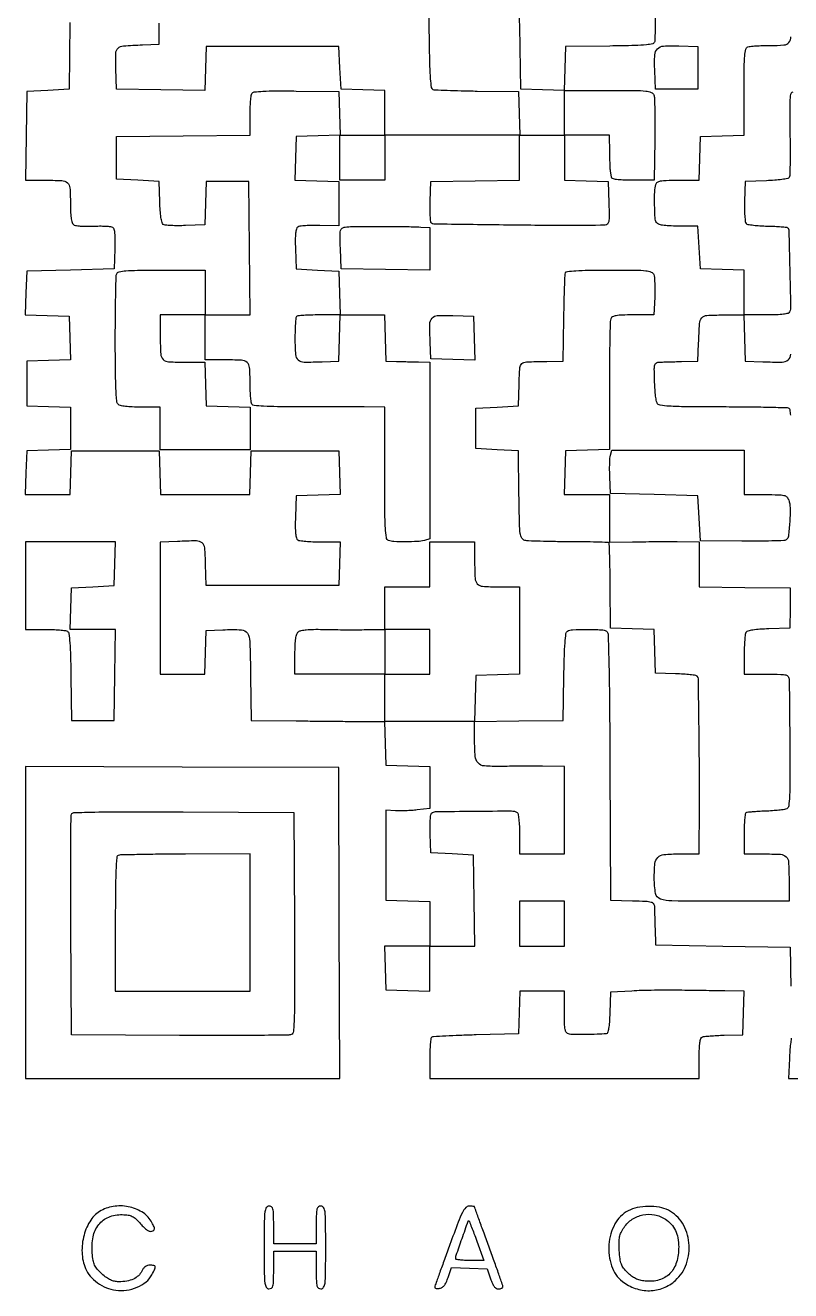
# Model space of a CAD drawing. Extents: x 156 to 936, y 100 to 969.
# Drawn here: x 156 to 480, y 100 to 636 of the extents above; entities that cross this region are included whole.
import ezdxf

# ---------------------------------------------------------------- set-up
doc = ezdxf.new("R2010")
doc.units = 0

msp = doc.modelspace()

# ---------------------------------------------------------------- linework, layer by layer
for points in [[(326.5, 645.5), (326.772714, 627.209899, 0.003339), (326.964836, 618.31189, 0.013309), (327.264211, 612.862658, 0.013299), (327.655359, 609.258263, 0.273987), (328.306187, 608.436, 0.080729), (329.268392, 608.235637, 0.001575), (334.32739, 608.0279, 0.003741), (340.248728, 607.847794, 0.002495), (347.033473, 607.7261), (364.5, 607.5), (364.787526, 598.25), (365.075052, 589), (374.537526, 589), (384, 589), (384, 598.462474), (384, 607.924948), (374.75, 608.212474), (365.5, 608.5), (365.2739, 625.966527, 0.002495), (365.152206, 632.751272, 0.003741), (364.9721, 638.67261, 0.001575)], [(422.295306, 640.853442, -0.002713), (422.319809, 634.899039, -0.001344), (422.299595, 629.843629, -0.046922), (422.180876, 628.66587, -0.286538), (421.330668, 627.757542, -0.04026), (418.687749, 627.277058, -0.018866), (413.813317, 626.97626, -0.002339), (403.180876, 626.771811), (384.5, 626.5), (384.212474, 617.25), (383.924948, 608), (402.494698, 608, -0.001967), (413.954321, 607.954916, -0.022966), (418.421938, 607.714358, -0.068089), (420.702832, 607.1666, -0.213936), (421.782224, 606.070289, -0.080216), (422.057144, 604.68574, -0.003427), (422.202323, 599.693033, -0.005796), (422.265466, 593.750373, -0.004087), (422.204406, 587.070289), (421.908812, 570), (412.954406, 570, -0.007472), (408.727704, 570.063164, -0.026774), (406.037364, 570.288119, -0.040042), (404.367638, 570.656246, -0.30434), (403.88465, 571.25, 0.009119), (403.823595, 571.801517, 0.006205), (403.734936, 572.426563, 0.006254), (403.634316, 573.02778, 0.012489), (403.536965, 573.5, -0.043039), (403.438799, 574.185384, -0.002411), (403.328135, 576.335938, -0.003697), (403.227582, 578.900014, -0.002699), (403.152314, 581.75), (403, 589), (393.5, 589), (384, 589), (384, 579.537526), (384, 570.075052), (393.25, 569.787526), (402.5, 569.5), (402.787526, 560.25, -0.004532), (402.907186, 554.814063, -0.043282), (402.73675, 552.501484, -0.138806), (402.224445, 551.40168, -0.212223), (401.287526, 550.959705, -0.00684), (384.623587, 550.812087, -0.001859), (358.27704, 551.037103, -0.00016), (328.814189, 551.407728, -0.195562), (327.738599, 551.861401, -0.174442), (327.423935, 552.529807, -0.009266), (327.242318, 554.913307, -0.013648), (327.154677, 557.812091, -0.009442), (327.207021, 561.092979), (327.5, 569.5), (346.25, 569.772065), (365, 570.044131), (365, 579.522065), (365, 589), (336.5, 589), (308, 589), (308, 579.5), (308, 570), (298.5, 570), (289, 570), (289, 579.537526), (289, 589.075052), (279.75, 588.787526), (270.5, 588.5), (270.212977, 579.288016), (269.925954, 570.076031), (279.212977, 569.788016), (288.5, 569.5), (288.5, 560.095459), (288.5, 550.690918), (280.5, 550.86316, 0.010182), (277.341681, 550.866835, 0.013491), (274.470153, 550.734133, 0.010831), (272.102809, 550.508981, 0.117243), (271.206902, 550.182048, 0.183151), (270.611628, 549.357301, 0.038873), (270.279608, 547.585001, 0.027005), (270.136336, 544.909049, 0.008578), (270.206902, 540.914347), (270.5, 532.5), (279.5, 532), (288.5, 531.5), (288.787526, 522.25), (289.075052, 513), (298.501314, 513), (307.927576, 513), (308.213788, 503.25), (308.5, 493.5), (313, 493.366274, 0.00043), (315.065665, 493.306666, 0.000242), (317.573438, 493.237674, 0.000241), (320.104954, 493.170478, 0.000395), (322.25, 493.116274), (327, 493), (327, 455.616631), (327, 418.233263), (324.75, 417.630286, -0.052589), (321.80014, 417.164051, -0.012536), (316.826521, 417.031691, -0.010886), (311.875983, 417.131877, -0.081279), (309.581787, 417.606989, -0.273), (308.66906, 418.7558, -0.020733), (308.269618, 422.864913, -0.01238), (308.047441, 430.102837, -0.001482), (308, 446.106989), (308, 474), (299.25, 474.091325, 0.001631), (294.64293, 474.124384, 0.000466), (287.496075, 474.145701, 0.000469), (279.430725, 474.154678, 0.000498), (271.523871, 474.148192, -0.003378), (262.54563, 474.192546, -0.011738), (256.745732, 474.396616, -0.010316), (252.751539, 474.713927, -0.230081), (251.789184, 475.306867, -0.112619), (251.489568, 476.148476, -0.008755), (251.248954, 478.541527, -0.011605), (251.076492, 481.437059, -0.0086), (251.015313, 484.643011, 0.01753), (250.787688, 490.802831, 0.202261), (249.712752, 492.91308, 0.165682), (247.344571, 493.837465, 0.010942), (239.918213, 494), (232, 494), (232, 503.5), (232, 513), (222.5, 513), (213, 513), (213, 503.606989, 0.013266), (213.189848, 496.452643, 0.190384), (214.229778, 494.181087, 0.181411), (216.563142, 493.177219, 0.011843), (224.044262, 493), (231.924948, 493), (232.212474, 483.75), (232.5, 474.5), (241.75, 474.212474), (251, 473.924948), (251, 464.962474), (251, 456), (232, 456), (213, 456), (213, 465), (213, 474), (204.7, 474, -0.011084), (201.171507, 474.07823, -0.020332), (198.306878, 474.322289, -0.021091), (196.139671, 474.689458, -0.144849), (195.2, 475.2, -0.180522), (194.592074, 476.531867, -0.006817), (194.272885, 482.089243, -0.008551), (194.059747, 490.088715, -0.002384), (194, 502.618213, -0.002127), (194.043222, 512.779019, -0.003249), (194.175485, 521.592131, -0.001162), (194.35635, 529.180954, -0.08527), (194.597395, 530.393213, -0.251592), (195.587946, 531.247094, -0.034195), (198.388782, 531.670735, -0.017926), (203.346015, 531.898456, -0.002514), (213.597395, 531.95), (232, 531.95), (232, 522.475), (232, 513), (241.515573, 513), (251.031147, 513), (250.765573, 541.25), (250.5, 569.5), (241.5, 569.5), (232.5, 569.5), (232.213467, 560.325), (231.926933, 551.15), (223.713467, 550.80574, -0.010263), (220.479129, 550.736632, -0.013889), (217.556564, 550.815378, -0.010836), (215.150423, 550.999526, -0.13053), (214.287602, 551.321978, -0.181252), (213.755229, 552.108646, -0.020014), (213.323745, 554.278278, -0.020292), (212.985813, 557.185689, -0.010483), (212.787602, 560.841238), (212.5, 569.5), (203.5, 570), (194.5, 570.5), (194.5, 579.5), (194.5, 588.5), (222.75, 588.765573), (251, 589.031147), (251.015313, 597.265573, -0.008758), (251.078169, 600.509201, -0.011772), (251.255659, 603.442468, -0.008974), (251.503543, 605.866023, -0.111978), (251.812009, 606.730064, -0.228051), (252.801929, 607.34579, -0.01367), (256.398754, 607.636558, -0.013149), (261.80929, 607.78284, -0.003387), (270.546696, 607.730064), (288.5, 607.5), (288.787526, 598.25), (289.075052, 589), (298.537526, 589), (308, 589), (308, 598.462474), (308, 607.924948), (298.75, 608.212474), (289.5, 608.5), (289, 617.5), (288.5, 626.5), (260.5, 626.5), (232.5, 626.5), (232.212184, 617.228074), (231.924368, 607.956148), (213.212184, 608.228074), (194.5, 608.5), (194.211486, 617.221282, -0.014846), (194.189376, 623.761311, -0.207486), (195.160535, 625.84864, -0.165246), (197.45013, 626.812948, -0.008693), (205.5, 627.245668), (212.5, 627.5), (212.5, 636.5)], [(174.765573, 636.75), (174.5, 608.5), (165.5, 608), (156.5, 607.5), (156.227935, 588.75), (155.955869, 570), (163.896147, 570, -0.010956), (171.352697, 569.83659, -0.167307), (173.717669, 568.904676, -0.201626), (174.786799, 566.778775, -0.017015), (175, 560.515456, 0.01031), (175.075426, 556.857907, 0.023186), (175.318147, 554.094243, 0.027006), (175.695729, 552.109144, 0.164441), (176.25, 551.240448, 0.133726), (177.111163, 550.865106, 0.015951), (179.196583, 550.62791, 0.018112), (181.743777, 550.51287, 0.013952), (184.525603, 550.565705, -0.01105), (187.308749, 550.634726, -0.014337), (189.859761, 550.568445, -0.012011), (191.96576, 550.402424, -0.113201), (192.818701, 550.112049, -0.193177), (193.398862, 549.32558, -0.037109), (193.721926, 547.547486, -0.026484), (193.862737, 544.87243, -0.008614), (193.793098, 540.914347), (193.5, 532.5), (175, 532), (156.5, 531.5), (156.212977, 522.288016), (155.925954, 513.076031), (165.212977, 512.788016), (174.5, 512.5), (174.787023, 503.288016), (175.074046, 494.076031), (165.787023, 493.788016), (156.5, 493.5), (156.5, 484), (156.5, 474.5), (165.75, 474.212474), (175, 473.924948), (175, 465), (175, 456.075052), (165.75, 455.787526), (156.5, 455.5), (156.212474, 446.25), (155.924948, 437), (165.424948, 437), (174.924948, 437), (175.212474, 446.25), (175.5, 455.5), (194, 455.5), (212.5, 455.5), (212.787526, 446.25), (213.075052, 437), (232, 437), (250.924948, 437), (251.212474, 446.25), (251.5, 455.5), (270, 455.5), (288.5, 455.5), (288.787023, 446.288016), (289.074046, 437.076031), (279.787023, 436.788016), (270.5, 436.5), (270.208654, 427.58457, 0.007874), (270.136581, 423.325344, 0.025891), (270.278743, 420.518036, 0.03736), (270.608404, 418.675579, 0.190691), (271.208654, 417.849883, 0.110589), (272.107413, 417.52683, 0.009469), (274.555128, 417.266784, 0.012148), (277.519159, 417.080958, 0.009118), (280.787526, 417.015313), (289.075052, 417), (288.787526, 407.75), (288.5, 398.5), (260.5, 398.5), (232.5, 398.5), (232.213926, 407.640319, 0.01399), (231.8069, 414.500116, 0.205492), (230.688048, 416.584758, 0.172296), (228.31466, 417.402029, 0.009277), (220.25, 417.174833), (213, 416.835882), (213, 388.917941), (213, 361), (222.462474, 361), (231.924948, 361), (232.212474, 370.25), (232.5, 379.5), (239.479083, 379.800912, -0.020449), (247.375868, 379.818265, -0.253026), (249.874462, 378.339682, -0.128108), (250.893739, 374.873171, -0.004158), (251.227984, 360.236474), (251.5, 341.5), (270.5, 341.280494, 0.00035), (278.449913, 341.194222, 0.000322), (286.624914, 341.11651, 0.000322), (293.914544, 341.056605, 0.001066), (298.712474, 341.030494), (307.924948, 341), (308.212474, 331.75), (308.5, 322.5), (317.75, 322.212474), (327, 321.924948), (327, 313.034431), (327, 304.143913), (321.75, 303.587224, -0.01032), (319.447713, 303.391054, -0.007392), (316.867188, 303.263016, -0.007469), (314.404672, 303.214117, -0.015885), (312.5, 303.265268), (308.5, 303.5), (308.5, 284.5), (308.5, 265.5), (317.75, 265.212474), (327, 264.924948), (327, 255.462474), (327, 246), (317.462474, 246), (307.924948, 246), (308.212474, 236.75), (308.5, 227.5), (317.75, 227.212474), (327, 226.924948), (327, 236.462474), (327, 246), (336.521593, 246), (346.043186, 246), (345.771593, 265.25), (345.5, 284.5), (336.5, 285), (327.5, 285.5), (327.205143, 293.405143, -0.010499), (327.154802, 296.496221, -0.014947), (327.249823, 299.241073, -0.010865), (327.444045, 301.488039, -0.171), (327.771301, 302.171301, -0.195023), (329.453107, 302.882727, -0.001301), (345.650646, 303.083144, -0.001684), (361.621109, 303.185404, -0.140058), (363.95974, 302.524882, -0.21576), (364.379232, 301.901354, -0.013299), (364.700149, 299.634201, -0.017472), (364.92628, 296.78066, -0.011036), (365, 293.440983), (365, 285), (374.5, 285), (384, 285), (384, 303.5), (384, 322), (374.75, 322.066053, 0.001612), (370.578345, 322.082391, 0.000992), (365.666442, 322.07605, 0.000994), (360.808344, 322.050481, 0.001779), (356.816612, 322.007329, -0.021835), (350.138895, 322.203001, -0.186857), (347.484929, 323.46026, -0.173209), (346.261953, 326.229145, -0.018228), (346, 333.412193), (346, 340.955869), (364.75, 341.227935), (383.5, 341.5), (383.773353, 359.955416, -0.003561), (383.964479, 368.668275, -0.012194), (384.267063, 374.324934, -0.01105), (384.657029, 378.214502, -0.224357), (385.273353, 379.190103, -0.13302), (387.356006, 379.837708, -0.009387), (393.506211, 379.949732, -0.0094), (399.655666, 379.830664, -0.132684), (401.741586, 379.180871, -0.247526), (402.434987, 377.968938, -0.002047), (402.776578, 366.697023, -0.004467), (403.057771, 350.415055, -0.000939), (403.241586, 321.946183), (403.5, 265.5), (412.75, 265.212474, -0.004264), (418.52062, 264.983824, -0.0536), (420.673065, 264.646992, -0.178504), (421.657551, 263.950658, -0.144638), (422.060483, 262.712474, -0.000042), (422.095045, 261.444269, -0.000008), (422.15887, 259.093664, -0.000008), (422.233491, 256.342202, -0.000008), (422.310483, 253.5), (422.5, 246.5), (451, 246), (479.5, 245.5), (479.606566, 237.5, 0.001465), (479.657842, 234.344678, 0.00196), (479.723962, 231.482812, 0.001358), (479.795341, 229.083192, 0.020451)], [(479.734714, 470.55536, 0.00974), (479.455302, 472.890552, 0.223267), (479.096899, 473.440113, 0.132844), (478.331405, 473.668073, 0.000708), (470.498711, 473.855101, 0.003043), (461.5478, 474.001648, 0.001918), (451.094659, 474.069057, -0.001466), (435.174482, 474.157328, -0.013536), (428.282309, 474.402426, -0.02668), (424.473134, 474.846148, -0.24064), (423.169643, 475.819927, -0.07673), (422.834576, 476.888993, -0.009806), (422.519267, 479.283041, -0.011288), (422.263266, 482.159489, -0.009181), (422.115341, 485.25, -0.004798), (422.017267, 490.185275, -0.067682), (422.237223, 491.937386, -0.216426), (422.894302, 492.739516, -0.108418), (424.193458, 493.060483, 0.000134), (425.503102, 493.095177, 0.000026), (427.878703, 493.15887, 0.000027), (430.650904, 493.233491, 0.000025), (433.5, 493.310483), (440.5, 493.5), (440.75303, 501, -0.008402), (441.176069, 509.365335, -0.161469), (442.147153, 511.744619, -0.203902), (444.278201, 512.802642, -0.014636), (451.019052, 513), (460, 513), (460, 522.462474), (460, 531.924948), (450.75, 532.212474), (441.5, 532.5), (441, 541.5), (440.5, 550.5), (432.162638, 550.582337, -0.009056), (428.184148, 550.693712, -0.02866), (425.534225, 550.9687, -0.042455), (423.792583, 551.405195, -0.173407), (422.953547, 552.075163, -0.125415), (422.354006, 553.985884, -0.00898), (422.149121, 559.587117, -0.012333), (422.182765, 565.136842, -0.059602), (422.652607, 568.25, -0.183829), (423.320704, 569.161609, -0.097872), (424.638217, 569.687264, -0.040236), (427.071218, 569.941385, -0.00591), (432.029862, 570), (440.924948, 570), (441.212474, 579.25), (441.5, 588.5), (450.75, 588.787526), (460, 589.075052), (460, 607.430537, -0.002478), (460.051095, 617.738583, -0.01833), (460.279811, 622.646395, -0.036362), (460.711703, 625.393938, -0.248902), (461.581787, 626.393011, -0.068141), (462.596658, 626.630995, -0.007433), (464.993472, 626.821697, -0.00899), (467.867924, 626.955608, -0.007144), (470.974799, 627, 0.018983), (476.873122, 627.224011, 0.20568), (478.938415, 628.30349, 0.161531), (479.841272, 630.679234, 0.01072)], [(480.584889, 607.231487, 0.250453), (479.623752, 606.25, 0.06563), (479.430269, 604.995635, 0.002501), (479.349933, 600.261457, 0.004453), (479.332758, 594.646662, 0.003119), (479.409211, 588.320918, -0.003775), (479.476809, 582.046005, -0.005735), (479.431822, 576.592225, -0.002374), (479.317985, 571.940329, -0.131846), (479.069847, 571.113015, -0.212629), (478.454489, 570.693646, -0.010623), (475.986725, 570.300608, -0.015553), (472.949052, 569.978655, -0.010482), (469.467001, 569.792098), (460.5, 569.5), (460.207021, 561.092979, 0.011079), (460.16529, 557.801898, 0.015623), (460.284705, 554.87092, 0.011752), (460.513978, 552.476583, 0.168166), (460.882894, 551.717106, 0.154975), (461.632635, 551.328786, 0.011749), (463.920574, 550.990259, 0.015302), (466.72393, 550.729362, 0.011026), (469.863414, 550.603253, -0.006178), (472.972744, 550.508537, -0.009292), (475.680399, 550.342101, -0.004763), (477.949524, 550.13847, -0.173297), (478.415492, 549.917841, -0.192216), (478.921082, 548.740432, -0.000621), (479.32086, 532.464006, -0.00114), (479.653451, 516.654631, -0.093325), (479.247223, 514.25, -0.246665), (478.594825, 513.661848, -0.031076), (476.666917, 513.29537, -0.023858), (473.737473, 513.066378, -0.007576), (469.356799, 513), (459.927576, 513), (460.213788, 503.25), (460.5, 493.5), (467.988223, 493.201382, 0.011397), (476.073932, 493.063385, 0.178105), (478.622871, 494.017696, 0.202387), (479.779522, 496.348368, 0.015322)], [(479.973551, 206.98644, 0.008128), (479.633714, 204.599036, 0.012276), (479.341183, 201.70073, 0.008543), (479.147384, 198.417236), (478.794768, 190), (497.897384, 190)]]:
    msp.add_lwpolyline(points, format="xyb")
for points in [[(440.5, 617.5), (440.5, 608.5), (431.5, 608.5), (422.5, 608.5), (422.206229, 616.344796, -0.019645), (422.218611, 623.021195, -0.185166), (423.333807, 625.605942, -0.189669), (425.876766, 626.748898, -0.020771), (432.403945, 626.787955), (440.5, 626.5)], [(323.25, 550.193898), (327, 550), (327, 540.977935), (327, 531.955869), (308.25, 532.227935), (289.5, 532.5), (289.212154, 541.17549, -0.004299), (289.076355, 546.7018, -0.058727), (289.279503, 548.699356, -0.187562), (289.927992, 549.668973, -0.117941), (291.212154, 550.17549, -0.033793), (294.285195, 550.401277, -0.001302), (305.702399, 550.437567, -0.002398), (316.758314, 550.390904, -0.010662)], [(421.782224, 530.078234, -0.068927), (422.043866, 528.907191, -0.01032), (422.192508, 526.49488, -0.011433), (422.244355, 523.620572, -0.00964), (422.170996, 520.578234), (421.841992, 513), (413.027985, 513, 0.00682), (408.39599, 512.936812, 0.034781), (405.8332, 512.687918, 0.070245), (404.343226, 512.216205, 0.191677), (403.606989, 511.418213, 0.085334), (403.362032, 510.185457, 0.001143), (403.178303, 502.404873, 0.003223), (403.043914, 493.372285, 0.002108), (403, 482.955738), (403, 456.075052), (393.75, 455.787526), (384.5, 455.5), (384.212474, 446.25), (383.924948, 437), (393.462474, 437), (403, 437), (403, 426.920433), (403, 416.840866), (412.75, 417.011535, -0.002067), (417.153918, 417.070415, -0.001262), (422.353125, 417.10531, -0.001265), (427.504856, 417.113855, -0.002245), (431.75, 417.091103), (441, 417), (441, 407.521593), (441, 398.043186), (460.25, 397.771593), (479.5, 397.5), (479.449422, 389), (479.398844, 380.5), (470.482421, 380.207902, 0.009868), (466.682362, 380.00828, 0.020366), (463.726462, 379.672998, 0.020279), (461.551292, 379.245133, 0.194879), (460.798312, 378.707902, 0.112618), (460.495093, 377.855762, 0.008743), (460.251635, 375.431384, 0.011595), (460.077158, 372.498009, 0.008591), (460.015313, 369.25), (460, 361), (469.5, 361, -0.003801), (475.552127, 360.953993, -0.053961), (477.696437, 360.68886, -0.190411), (478.66868, 360.01345, -0.139582), (479.073332, 358.75, -0.005645), (479.108207, 357.112281, -0.000138), (479.181565, 349.57034, -0.0003), (479.259862, 340.72428, -0.000204), (479.338805, 330.659669, -0.001698), (479.397338, 316.169505, -0.012603), (479.227963, 309.274916, -0.019853), (478.868806, 305.2712, -0.253596), (478.015473, 304.090663, -0.07567), (477.036304, 303.790841, -0.00867), (474.742045, 303.493828, -0.010302), (471.982818, 303.2426, -0.008225), (469, 303.08213, 0.005352), (466.072037, 302.941476, 0.007689), (463.482813, 302.74931, 0.004499), (461.315985, 302.535277, 0.111169), (460.75, 302.342119, 0.23088), (460.450917, 301.872074, 0.007201), (460.220312, 299.537597, 0.012713), (460.054278, 296.709239, 0.008303), (460, 293.440983), (460, 285), (467.918213, 285, -0.011759), (475.429085, 284.823337, -0.18106), (477.767356, 283.820169, -0.19079), (478.809647, 281.54893, -0.013298), (479, 274.393011), (479, 265), (451.106989, 265, -0.002011), (429.393227, 265.087341, -0.078161), (424.638287, 265.874462, -0.274916), (422.568456, 268.262374, -0.044426), (422, 274.647529, -0.02206), (422.278407, 280.954711, -0.178335), (423.494981, 283.530946, -0.174873), (426.105026, 284.729252, -0.021044), (432.535184, 285), (441, 285), (441.061264, 293.75, 0.002369), (441.112289, 316.285203, 0.002586), (440.944984, 338.170543, 0.000315), (440.66333, 359.116618, 0.195257), (440.20973, 360.19027, 0.163565), (439.610981, 360.487769, 0.006786), (437.205333, 360.785917, 0.01115), (434.301404, 361.04048, 0.007624), (430.994391, 361.205609), (422.5, 361.5), (422.212964, 370.712964), (421.925929, 379.925929), (412.712964, 380.212964), (403.5, 380.5), (403.367836, 398.29883, 0.002436), (403.283514, 405.155753, 0.003903), (403.137365, 411.006385, 0.00087), (402.960615, 416.124261, 0.189505), (402.768842, 416.564491, 0.190271), (402.330689, 416.754588, 0.001024), (397.624034, 416.901751, 0.00425), (392.227592, 417.013528, 0.00266), (385.910151, 417.05706, -0.003154), (379.468158, 417.107817, -0.004332), (373.676145, 417.240197, -0.002818), (368.819415, 417.420719, -0.050823), (367.280831, 417.644364, -0.199333), (365.978299, 418.612969, -0.102351), (365.300126, 420.568099, -0.02716), (364.990248, 424.660057, -0.001677), (364.771687, 436.852965), (364.5, 455.5), (355.5, 456), (346.5, 456.5), (346.5, 465), (346.5, 473.5), (355.5, 474), (364.5, 474.5), (364.787526, 483.75, -0.008497), (365.123207, 490.728158, -0.207359), (365.990112, 492.418073, -0.164087), (367.886768, 493.137649, -0.004881), (376.5, 493.375258), (383.5, 493.5), (383.757724, 511.5, -0.002295), (383.88987, 518.488518, -0.003454), (384.075128, 524.579687, -0.001402), (384.284423, 529.793851, -0.077737), (384.476339, 530.75, -0.280551), (385.284132, 531.390647, -0.014024), (388.791222, 531.726321, -0.013563), (394.142719, 531.941849, -0.003282), (403.000839, 532, -0.00205), (414.107889, 531.954452, -0.023446), (418.478222, 531.713469, -0.068999), (420.715527, 531.166562, -0.212049)], [(270.666667, 512.333333, 0.174651), (270.400823, 511.768035, 0.005892), (270.195833, 509.273305, 0.010497), (270.048334, 506.278272, 0.007054), (270, 502.852385, 0.017196), (270.227681, 496.234048, 0.203824), (271.36783, 493.994587, 0.17452), (273.862632, 493.07774, 0.011994), (281.5, 493.210375), (288.5, 493.5), (288.786212, 503.25), (289.072424, 513), (280.202879, 513, 0.00701), (276.755805, 512.951668, 0.010439), (273.742929, 512.804167, 0.005832), (271.232528, 512.599218, 0.174818)], [(345.788029, 503.211971), (346.076058, 493.923942), (336.788029, 494.211971), (327.5, 494.5), (327.199088, 501.479083, -0.011928), (327.050889, 509.182645, -0.176334), (327.972515, 511.678754, -0.210428), (330.215167, 512.770984, -0.017872), (336.778718, 512.788514), (345.5, 512.5)], [(460, 446.434426), (460, 437), (469.024751, 437, -0.005007), (474.557002, 436.944602, -0.051258), (476.827334, 436.665195, -0.137058), (478.053609, 435.999573, -0.114237), (478.860891, 434.75, -0.084968), (479.460263, 431.390889, -0.017981), (479.287613, 425.421002, -0.012177), (478.749721, 419.408363, -0.229835), (477.7633, 417.853711, -0.129139), (476.806954, 417.561314, -0.002661), (471.766247, 417.387133, -0.006053), (465.837498, 417.285667, -0.004014), (459.03198, 417.306239), (441.5, 417.5), (441, 427), (440.5, 436.5), (422, 437), (403.5, 437.5), (403.199088, 444.479083, -0.00839), (403.124519, 447.31274, -0.009256), (403.149161, 450.05588, -0.008738), (403.254378, 452.393929, -0.045897), (403.451682, 453.663509), (404.005188, 455.868852), (432.002594, 455.868852), (460, 455.868852)], [(156, 398.5), (156, 380), (164.25, 379.984687, -0.008719), (167.499351, 379.921988, -0.011731), (170.43689, 379.744962, -0.008919), (172.86414, 379.497773, -0.112125), (173.726647, 379.190103, -0.224357), (174.342971, 378.214502, -0.01105), (174.732937, 374.324934, -0.012194), (175.035521, 368.668275, -0.003561), (175.226647, 359.955416), (175.5, 341.5), (184.5, 341.5), (193.5, 341.5), (193.771593, 360.75), (194.043186, 380), (184.48266, 380), (174.922134, 380), (175.211067, 388.75), (175.5, 397.5), (184.5, 398), (193.5, 398.5), (193.787526, 407.75), (194.075052, 417), (175.037526, 417), (156, 417)], [(346, 409.081787, 0.01141), (346.170753, 401.599988, 0.175208), (347.14255, 399.252746, 0.195511), (349.349521, 398.199638, 0.014768), (356.106989, 398), (365, 398), (365, 379.537526), (365, 361.075052), (355.75, 360.787526), (346.5, 360.5), (346.213788, 350.75), (345.927576, 341), (326.963788, 341), (308, 341), (308, 351), (308, 361), (289, 361), (270, 361), (270, 369.377555, -0.009118), (270.074186, 373.44514, -0.028987), (270.330524, 376.151611, -0.043883), (270.773344, 377.96035, -0.13844), (271.47458, 378.978903, -0.125079), (272.589189, 379.508902, -0.024523), (274.802749, 379.834299, -0.020936), (277.814653, 380.000288, -0.00977), (281.72458, 379.975462, 0.003165), (285.717686, 379.89735, 0.001862), (290.492533, 379.851957, 0.001862), (295.264977, 379.842131, 0.00318), (299.25, 379.874114), (308, 380), (308, 389), (308, 398), (317.5, 398), (327, 398), (327, 407.5), (327, 417), (336.5, 417), (346, 417)], [(269.759817, 255.860756, -0.000764), (269.87272, 227.927169, -0.00799), (269.718396, 216.469094, -0.011301), (269.378632, 209.947145, -0.290193), (268.367296, 208.58745, -0.089452), (267.032792, 208.333595, -0.000479), (253.803136, 208.219928, -0.002086), (238.709184, 208.167691, -0.00132), (221.107479, 208.226694), (175.5, 208.5), (175.239372, 254.5, -0.000997), (175.174287, 272.225103, -0.001596), (175.197198, 287.357597, -0.000282), (175.267665, 300.72814, -0.090314), (175.461789, 301.759906, -0.301449), (176.45055, 302.464468, -0.003096), (185.402033, 302.70934, -0.005599), (198.68089, 302.841585, -0.001079), (222.722417, 302.759906), (269.5, 302.5)], [(195.25, 284.337719, 0.286605), (194.579791, 283.416621, 0.006896), (194.265434, 277.906228, 0.008864), (194.055066, 269.647433, 0.001935), (194, 255.416667), (194, 227), (222.5, 227), (251, 227), (251, 256), (251, 285), (223.75, 284.921053, 0.001717), (213.21496, 284.854351, 0.002675), (204.1375, 284.717133, 0.000767), (196.247198, 284.543529, 0.090243)], [(412.5, 227), (403.5, 226.5), (403.211067, 217.75, -0.008513), (403.013672, 213.808146, -0.025198), (402.696259, 211.117963, -0.032011), (402.280579, 209.357185, -0.306534), (401.711067, 208.896566, -0.014379), (397.89118, 208.680726, -0.005822), (392.675333, 208.597033, -0.003676), (387.534922, 208.612206, -0.054597), (385.75, 208.826325, -0.189608), (384.837386, 209.455031, -0.102002), (384.310702, 210.7382, -0.040764), (384.057721, 213.145517, -0.005805), (384, 218.116631), (384, 227), (374.537526, 227), (365.075052, 227), (364.787526, 217.923034), (364.5, 208.846069), (346.637973, 208.412815, 0.002756), (339.727675, 208.207087, 0.004264), (333.762075, 207.94562, 0.001425), (328.618988, 207.661548, 0.124524), (327.887973, 207.430764, 0.223773), (327.535455, 206.889084, 0.009545), (327.260842, 204.563637, 0.01479), (327.064349, 201.715377, 0.009825), (327, 198.440983), (327, 190), (384, 190), (441, 190), (441, 198.531385, -0.00817), (441.067015, 202.632203, -0.028875), (441.304764, 205.254584, -0.044716), (441.705515, 206.909961, -0.222962), (442.350586, 207.581038, -0.066691), (443.248778, 207.794399, -0.005626), (445.624891, 208.005917, -0.007394), (448.476619, 208.185085, -0.00565), (451.600586, 208.299653), (459.5, 208.5), (459.787526, 217.75), (460.075052, 227), (451.787526, 227.069429, -0.000782), (447.833723, 227.108739, -0.000364), (442.703211, 227.171507, -0.00036), (437.316952, 227.245204, -0.000503), (432.5, 227.319429, 0.004825), (427.632276, 227.352358, 0.003271), (422.0875, 227.300082, 0.003296), (416.732146, 227.179236, 0.006586)], [(188.009323, 134.144664, 0.12606), (183.624345, 130.116065, 0.078578), (180.761879, 123.707932, 0.074543), (179.917159, 116.359928, 0.090603), (181.393895, 109.599703, 0.079039), (183.379536, 106.386545, 0.058931), (186.45634, 103.567031, 0.057307), (190.208429, 101.470356, 0.064808), (194.18705, 100.38784, 0.072177), (198.675907, 100.42325, 0.062509), (203.209485, 101.71145, 0.065959), (207.034969, 103.970541, 0.107508), (209.429001, 106.862704, 0.008801), (210.728768, 109.488433, 0.157714), (210.848476, 110.409826, 0.323118), (210.351719, 110.883946, 0.034271), (208.660515, 111, 0.075606), (207.579346, 110.835575, 0.081142), (206.624508, 110.358001, 0.075346), (205.817974, 109.566304, 0.05424), (205.172806, 108.479922, -0.099832), (203.792296, 106.572654, -0.078826), (201.667799, 105.156533, -0.065904), (198.848663, 104.287588, -0.041868), (195.420215, 104, -0.052459), (193.604452, 104.191031, -0.057592), (191.927639, 104.755468, -0.049447), (190.22833, 105.770785, -0.026115), (188.33125, 107.335242, -0.026972), (186.354518, 109.353328, -0.071389), (185.252139, 111.041142, -0.066887), (184.629899, 113.035231, -0.021542), (184.24039, 116.114755, -0.069173), (184.620904, 122.977764, -0.117434), (186.992382, 128.185578, -0.132633), (191.206352, 131.362298, -0.101503), (196.907837, 132.399346, -0.029319), (199.46629, 132.19163, -0.081037), (201.18679, 131.656868, -0.075627), (202.71503, 130.579539, -0.023249), (204.662666, 128.527506, 0.021642), (206.180304, 126.9182, 0.047876), (207.495821, 125.863609, 0.06814), (208.608704, 125.334237, 0.1702), (209.49627, 125.360195, 0.073255), (210.303196, 125.814375, 0.232714), (210.567547, 126.355253, 0.107874), (210.381706, 127.195764, 0.011183), (209.486422, 129.026257, 0.124703), (205.857959, 133.118718, 0.091086), (200.276648, 135.581957, 0.086349), (193.899225, 135.975843, 0.095711)], [(257, 118.5, 0.001825), (257.040662, 107.362042, 0.026629), (257.278571, 103.4375, 0.103099), (257.868713, 101.652291, 0.267644), (259, 101, 0.157888), (260.078201, 101.349175, 0.176663), (260.6875, 102.25, 0.055952), (260.948615, 104.198839, 0.005351), (261, 109), (261, 117), (270, 117), (279, 117), (279, 109, 0.005351), (279.051385, 104.198839, 0.055952), (279.3125, 102.25, 0.176663), (279.921799, 101.349175, 0.157888), (281, 101, 0.267644), (282.131287, 101.652291, 0.103099), (282.721429, 103.4375, 0.026629), (282.959338, 107.362042, 0.001825), (283, 118.5, 0.001825), (282.959338, 129.637958, 0.026629), (282.721429, 133.5625, 0.103099), (282.131287, 135.347709, 0.267644), (281, 136, 0.157888), (279.921799, 135.650825, 0.176663), (279.3125, 134.75, 0.055952), (279.051385, 132.801161, 0.005351), (279, 128), (279, 120), (270, 120), (261, 120), (261, 128, 0.005351), (260.948615, 132.801161, 0.055952), (260.6875, 134.75, 0.176663), (260.078201, 135.650825, 0.157888), (259, 136, 0.267644), (257.868713, 135.347709, 0.103099), (257.278571, 133.5625, 0.026629), (257.040662, 129.637958, 0.001825)], [(335.549956, 119.75, 0.000109), (333.254526, 113.426154, 0.000161), (331.244914, 107.880401, 0.000071), (329.529818, 103.140545, 0.003223), (329.183008, 102.162004, 0.123559), (329.132884, 101.59572, 0.233401), (329.391663, 101.230294, 0.128292), (330.003891, 101.079929, 0.032707), (331.030916, 101.162004, 0.094498), (332.199636, 101.566992, 0.092631), (333.146741, 102.375708, 0.065546), (333.966834, 103.718084, 0.024207), (334.768446, 105.790322), (336.193548, 110.080644), (343.76652, 109.790322), (351.339492, 109.5), (352.753079, 105.25, 0.023248), (353.513336, 103.275756, 0.062728), (354.283704, 101.988729, 0.095441), (355.123755, 101.258112, 0.132144), (356.083333, 101, 0.041011), (356.817179, 101.060293, 0.060456), (357.436979, 101.241689, 0.07949), (357.85793, 101.508031, 0.215239), (358, 101.82277, 0.083554), (357.896276, 102.439138, 0.000652), (356.2375, 107.207974, 0.002374), (354.299788, 112.671935, 0.00152), (352, 119, -0.000597), (349.699673, 125.293346, -0.000971), (347.7625, 130.645151, -0.00011), (346.04384, 135.425543, -0.086442), (346, 135.67723, 0.35348), (345.897199, 135.804474, 0.017677), (345.332069, 135.905186, 0.021923), (344.597922, 135.976749, 0.013334), (343.726191, 136, 0.211581), (342.245708, 135.344157, 0.067755), (340.852687, 133.314392, 0.026393), (339.048393, 129.201313, 0.003053)], [(410.989882, 134.054981, 0.149118), (405.35074, 128.447511, 0.102991), (402.78604, 119.754835, 0.102369), (403.897844, 110.715644, 0.145481), (408.542503, 104.145227, 0.083379), (413.977961, 101.174804, 0.088429), (419.973861, 100.223342, 0.089847), (425.850712, 101.403863, 0.089554), (430.947511, 104.571545, 0.125985), (435.636459, 111.644262, 0.10904), (436.683312, 120.507909, 0.11231), (433.91051, 128.782363, 0.140461), (427.980067, 134.248446, 0.072845), (424.152127, 135.517608, 0.046559), (419.472659, 135.900603, 0.046536), (414.799462, 135.410983, 0.072409)], [(346.917347, 121.224166), (349.949694, 113), (343.974847, 113, -0.011783), (341.683323, 113.054011, -0.019378), (339.75168, 113.220313, -0.014083), (338.23973, 113.453148, -0.357754), (337.98832, 113.75, -0.086962), (338.224114, 115.230724, -0.001824), (340.678107, 122.278798, -0.000737), (343.28534, 129.645283, -0.551034), (343.613925, 129.719409, -0.103308), (343.773032, 129.4763, -0.000691), (344.696124, 127.112112, -0.002692), (345.73544, 124.396163, -0.001712)], [(426.683799, 130.471527, -0.063664), (429.172239, 128.344743, -0.072369), (430.921195, 125.74366, -0.066409), (431.956775, 122.56393, -0.043222), (432.326896, 118.713646, -0.075297), (431.406516, 112.22327, -0.121344), (428.585249, 107.437655, -0.131486), (424.055124, 104.752064, -0.096775), (418.212643, 104.2795, -0.033802), (415.965689, 104.687955, -0.049112), (414.071038, 105.369997, -0.049712), (412.362607, 106.401124, -0.035772), (410.677665, 107.860796, -0.035356), (409.020961, 109.769967, -0.072467), (408.074316, 111.505465, -0.057595), (407.541336, 113.687134, -0.015754), (407.211704, 117.219922, -0.014764), (407.099299, 120.730649, -0.050733), (407.324152, 122.996851, -0.064174), (407.96599, 124.880235, -0.034774), (409.197024, 127, -0.098358), (412.676438, 130.435546, -0.097052), (417.22082, 132.300734, -0.096901), (422.139058, 132.314384, -0.097713)]]:
    msp.add_lwpolyline(points, format="xyb", close=True)
for points in [[(308, 370.5), (308, 361), (317.5, 361), (327, 361), (327, 370.5), (327, 380), (317.5, 380), (308, 380)], [(156, 256.007138), (156, 190), (222.50719, 190), (289.014379, 190), (288.75719, 255.75), (288.5, 321.5), (222.25, 321.757138), (156, 322.014276)], [(365, 255.5), (365, 246), (374.5, 246), (384, 246), (384, 255.5), (384, 265), (374.5, 265), (365, 265)]]:
    msp.add_lwpolyline(points, close=True)

doc.saveas('drawing.dxf')
